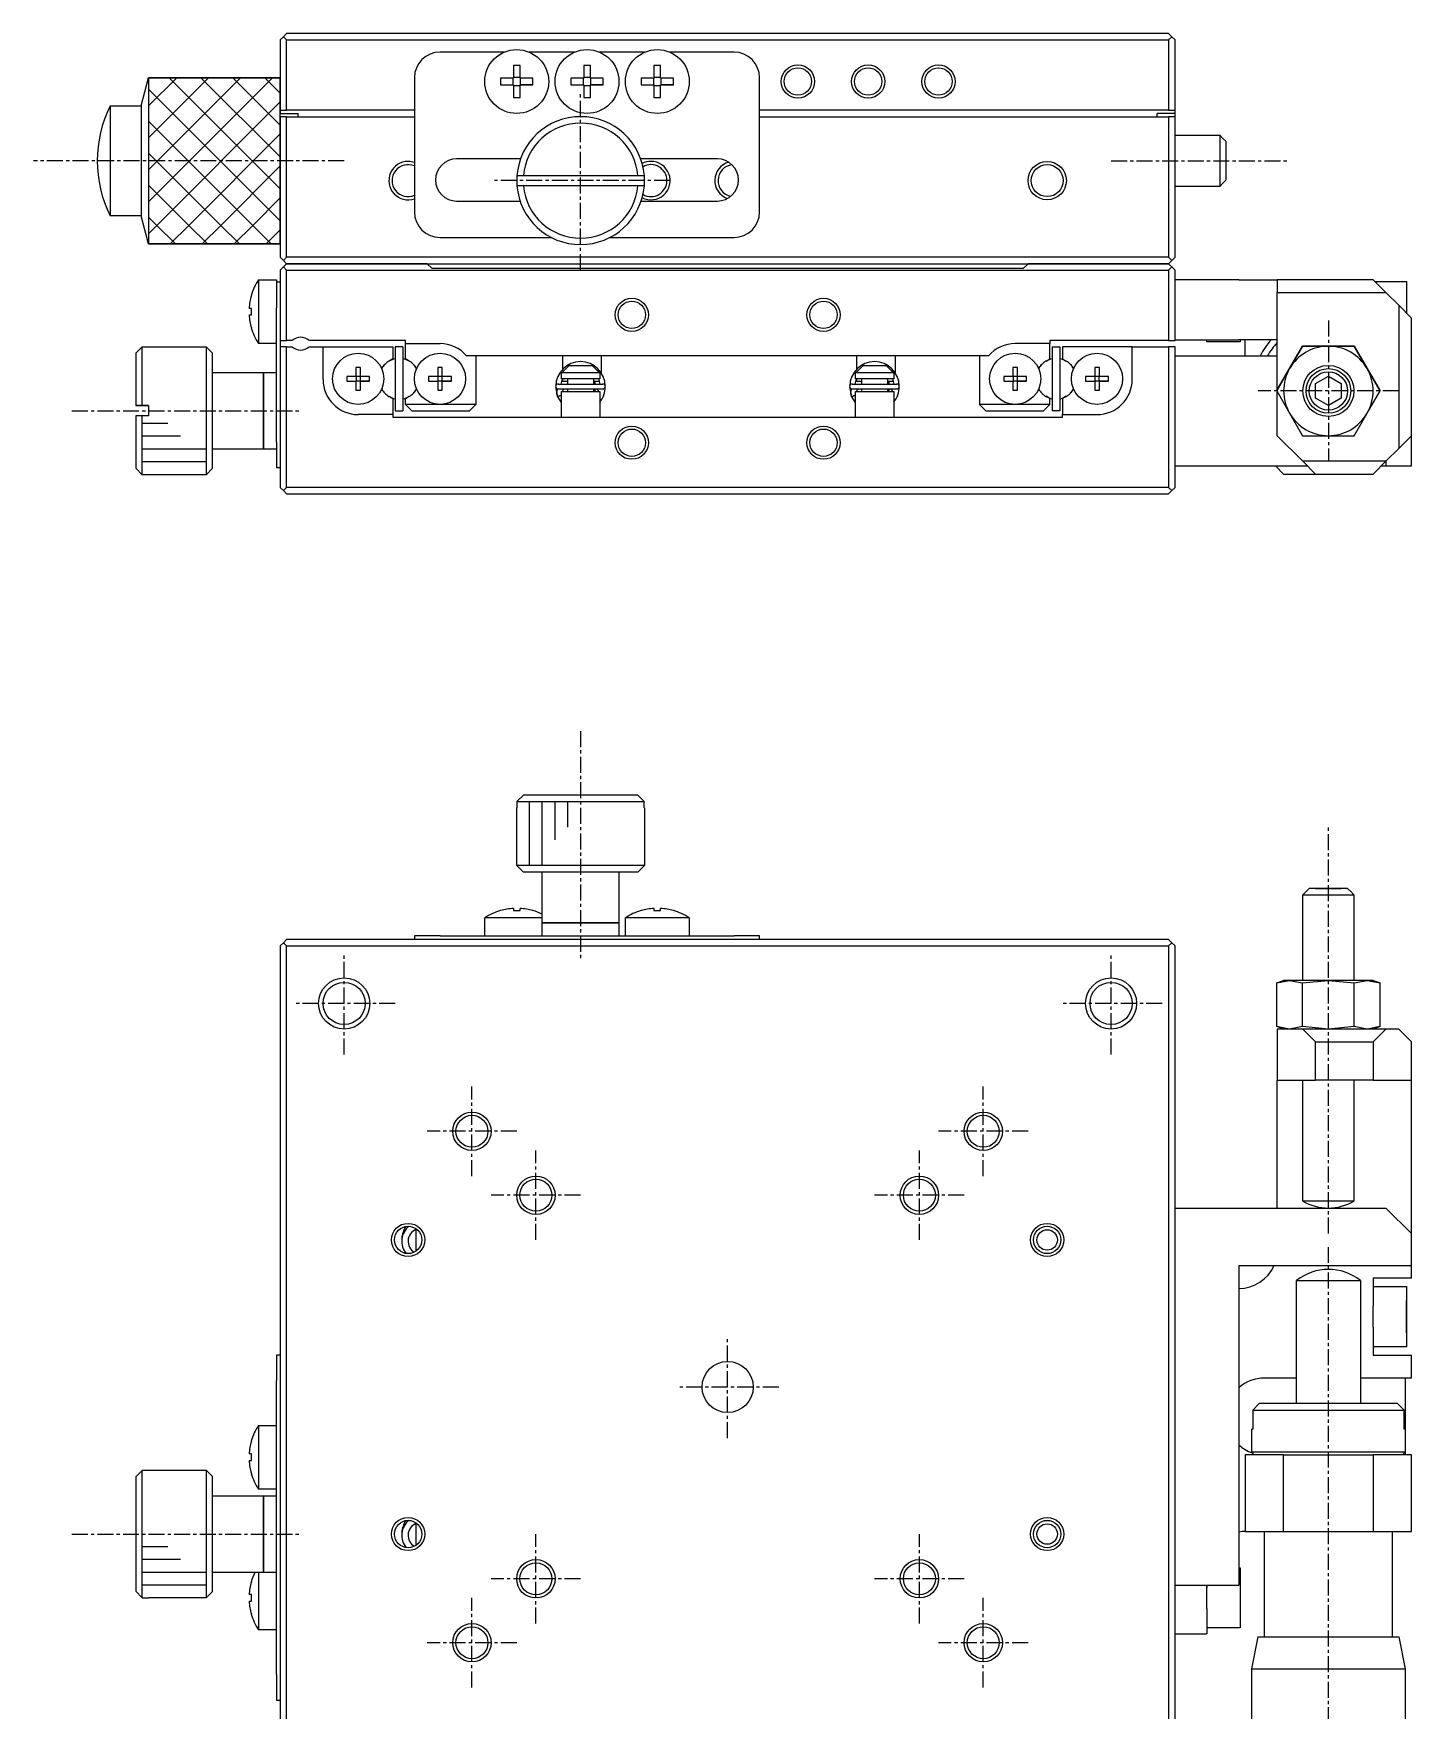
# Model space of a CAD drawing. Extents: x 10 to 439, y 10 to 253.
# Drawn here: x 253.7 to 361.5, y 122.3 to 253.5 of the extents above; entities that cross this region are included whole.
import ezdxf

# ---------------------------------------------------------------- set-up
doc = ezdxf.new("R2010")
doc.units = 0
doc.linetypes.add('CENTER', pattern=[2, 1.25, -0.25, 0.25, -0.25])
doc.layers.get('0').update_dxf_attribs({"linetype": 'CONTINUOUS'})
doc.layers.add('CENTER', color=1, linetype='CENTER')

msp = doc.modelspace()

# ---------------------------------------------------------------- linework, layer by layer
at = {"color": 7, "linetype": 'CONTINUOUS'}
for p, q in [((273.3, 253.21), (273.05, 252.96)), ((273.55, 253.46), (273.3, 253.21)), ((273.55, 252.96), (273.3, 253.21)), ((342.55, 253.46), (273.55, 253.46)), ((342.8, 253.21), (342.55, 253.46)), ((342.8, 253.21), (342.55, 252.96)), ((343.05, 252.96), (342.8, 253.21)), ((273.55, 252.96), (342.55, 252.96)), ((273.55, 247.46), (273.55, 252.96)), ((290.57, 252.01), (285.55, 252.01)), ((296.07, 252.01), (292.53, 252.01)), ((301.57, 252.01), (298.03, 252.01)), ((308.55, 252.01), (303.53, 252.01)), ((342.55, 252.96), (342.55, 247.46)), ((343.05, 247.46), (343.05, 252.96)), ((291.29, 250.97), (291.29, 249.97)), ((291.81, 250.97), (291.29, 250.97)), ((291.81, 249.97), (291.81, 250.97)), ((296.79, 250.97), (296.79, 249.97)), ((297.31, 250.97), (296.79, 250.97)), ((297.31, 249.97), (297.31, 250.97)), ((302.29, 250.97), (302.29, 249.97)), ((302.81, 250.97), (302.29, 250.97)), ((302.81, 249.97), (302.81, 250.97)), ((262.16, 247.81), (262.75, 250.01)), ((273.05, 250.01), (262.75, 250.01)), ((262.75, 250.01), (262.75, 237.01)), ((273.05, 237.01), (273.05, 250.01)), ((283.55, 250.01), (283.55, 239.51)), ((290.29, 249.97), (290.29, 249.45)), ((291.29, 249.97), (290.29, 249.97)), ((290.29, 249.45), (291.29, 249.45)), ((290.29, 249.45), (291.25, 249.45)), ((291.25, 249.97), (291.25, 249.45)), ((291.25, 249.45), (291.29, 249.45)), ((291.81, 250.02), (291.29, 250.02)), ((291.29, 249.45), (291.29, 248.46)), ((291.29, 249.41), (291.81, 249.41)), ((292.81, 249.97), (291.81, 249.97)), ((291.81, 249.45), (292.81, 249.45)), ((291.81, 248.46), (291.81, 249.45)), ((291.81, 249.45), (291.85, 249.45)), ((291.85, 249.45), (291.85, 249.97)), ((292.81, 249.45), (291.85, 249.45)), ((292.81, 249.45), (292.81, 249.97)), ((295.79, 249.97), (295.79, 249.45)), ((296.79, 249.97), (295.79, 249.97)), ((295.79, 249.45), (296.79, 249.45)), ((295.79, 249.45), (296.75, 249.45)), ((296.75, 249.97), (296.75, 249.45)), ((296.75, 249.45), (296.79, 249.45)), ((297.31, 250.02), (296.79, 250.02)), ((296.79, 249.45), (296.79, 248.46)), ((296.79, 249.41), (297.31, 249.41)), ((298.31, 249.97), (297.31, 249.97)), ((297.31, 249.45), (298.31, 249.45)), ((297.31, 248.46), (297.31, 249.45)), ((297.31, 249.45), (297.35, 249.45)), ((297.35, 249.45), (297.35, 249.97)), ((298.31, 249.45), (297.35, 249.45)), ((298.31, 249.45), (298.31, 249.97)), ((301.29, 249.97), (301.29, 249.45)), ((302.29, 249.97), (301.29, 249.97)), ((301.29, 249.45), (302.29, 249.45)), ((301.29, 249.45), (302.25, 249.45)), ((302.25, 249.97), (302.25, 249.45)), ((302.25, 249.45), (302.29, 249.45)), ((302.81, 250.02), (302.29, 250.02)), ((302.29, 249.45), (302.29, 248.46)), ((302.29, 249.41), (302.81, 249.41)), ((303.81, 249.97), (302.81, 249.97)), ((302.81, 249.45), (303.81, 249.45)), ((302.81, 248.46), (302.81, 249.45)), ((302.81, 249.45), (302.85, 249.45)), ((302.85, 249.45), (302.85, 249.97)), ((303.81, 249.45), (302.85, 249.45)), ((303.81, 249.45), (303.81, 249.97)), ((310.55, 239.51), (310.55, 250.01)), ((291.29, 248.46), (291.81, 248.46)), ((296.79, 248.46), (297.31, 248.46)), ((302.29, 248.46), (302.81, 248.46)), ((259.75, 247.81), (259.75, 239.21)), ((259.75, 247.81), (262.16, 247.81)), ((262.16, 247.81), (262.16, 239.21)), ((273.05, 247.46), (273.55, 247.46)), ((273.05, 247.46), (273.05, 247.21)), ((273.05, 247.21), (274.45, 247.21)), ((273.05, 246.96), (273.05, 247.21)), ((273.05, 246.96), (273.05, 235.96)), ((273.55, 246.96), (273.05, 246.96)), ((283.55, 247.46), (273.55, 247.46)), ((273.55, 235.96), (273.55, 246.96)), ((273.55, 246.96), (283.55, 246.96)), ((274.45, 246.96), (274.45, 247.21)), ((342.55, 247.46), (310.55, 247.46)), ((310.55, 246.96), (342.55, 246.96)), ((341.65, 246.96), (341.65, 247.21)), ((343.05, 247.21), (341.65, 247.21)), ((342.55, 247.46), (343.05, 247.46)), ((342.55, 246.96), (342.55, 235.96)), ((343.05, 246.96), (342.55, 246.96)), ((343.05, 247.21), (343.05, 247.46)), ((343.05, 246.96), (343.05, 247.21)), ((343.05, 235.96), (343.05, 246.96)), ((343.05, 245.51), (346.55, 245.51)), ((346.55, 245.51), (346.55, 243.51)), ((346.55, 245.51), (346.8, 245.26)), ((346.8, 245.26), (347.05, 245.01)), ((347.05, 243.51), (347.05, 245.01)), ((291.85, 243.66), (286.85, 243.66)), ((307.25, 243.66), (301.25, 243.66)), ((346.55, 243.51), (346.55, 241.51)), ((347.05, 242.01), (347.05, 243.51)), ((291.57, 242.36), (292.07, 242.36)), ((301.53, 241.56), (291.57, 241.56)), ((292.07, 241.56), (291.57, 241.56)), ((292.07, 242.36), (301.03, 242.36)), ((301.03, 241.56), (292.07, 241.56)), ((301.03, 242.36), (301.53, 242.36)), ((301.53, 241.56), (301.03, 241.56)), ((346.55, 241.51), (343.05, 241.51)), ((346.8, 241.76), (346.55, 241.51)), ((347.05, 242.01), (346.8, 241.76)), ((286.85, 240.36), (291.81, 240.36)), ((301.29, 240.36), (307.25, 240.36)), ((262.16, 239.21), (259.75, 239.21)), ((262.75, 237.01), (262.16, 239.21)), ((285.55, 237.51), (294.27, 237.51)), ((298.83, 237.51), (308.55, 237.51)), ((262.75, 237.01), (273.05, 237.01)), ((273.05, 235.96), (273.3, 235.71)), ((273.3, 235.21), (273.05, 234.96)), ((273.05, 234.96), (273.05, 229.46)), ((273.3, 235.71), (273.55, 235.96)), ((273.3, 235.71), (273.55, 235.46)), ((273.3, 235.21), (273.55, 235.46)), ((273.55, 234.96), (273.3, 235.21)), ((342.55, 235.96), (273.55, 235.96)), ((273.55, 235.46), (342.55, 235.46)), ((284.55, 235.46), (273.55, 235.46)), ((273.55, 229.46), (273.55, 234.96)), ((273.55, 234.96), (342.55, 234.96)), ((284.55, 235.46), (284.9, 235.11)), ((284.9, 235.11), (331.2, 235.11)), ((331.2, 235.11), (331.55, 235.46)), ((342.55, 235.46), (331.55, 235.46)), ((342.55, 235.96), (342.8, 235.71)), ((342.55, 235.46), (342.8, 235.71)), ((342.55, 235.46), (342.8, 235.21)), ((342.8, 235.21), (342.55, 234.96)), ((342.55, 234.96), (342.55, 229.46)), ((342.8, 235.71), (343.05, 235.96)), ((343.05, 234.96), (342.8, 235.21)), ((343.05, 229.46), (343.05, 234.96)), ((271.36, 234.21), (271.36, 229.21)), ((271.36, 234.21), (272.75, 234.21)), ((272.75, 234.21), (272.75, 234.01)), ((273.05, 234.01), (272.75, 234.01)), ((272.75, 234.01), (272.75, 232.01)), ((348.05, 234.21), (343.05, 234.21)), ((348.05, 234.21), (351.05, 234.21)), ((351.05, 234.21), (351.05, 233.21)), ((358.55, 234.21), (351.05, 234.21)), ((358.55, 234.21), (359.55, 233.21)), ((358.7, 234.06), (361.15, 234.06)), ((361.15, 234.06), (361.15, 231.61)), ((270.79, 232.97), (270.78, 232.98)), ((351.05, 225.59), (351.05, 233.21)), ((351.05, 233.21), (359.55, 233.21)), ((359.55, 233.21), (360.55, 232.21)), ((360.55, 232.21), (360.55, 221.01)), ((360.55, 232.21), (361.55, 231.21)), ((270.79, 231.97), (270.61, 231.97)), ((270.61, 231.45), (270.79, 231.45)), ((270.79, 231.45), (270.79, 231.97)), ((272.75, 230.64), (272.75, 232.01)), ((361.55, 222.01), (361.55, 231.21)), ((270.78, 230.45), (270.79, 230.46)), ((272.75, 221.51), (272.75, 230.64)), ((261.75, 228.46), (262.25, 228.96)), ((261.75, 228.46), (261.75, 224.36)), ((262.25, 224.36), (262.25, 228.96)), ((262.25, 228.96), (267.25, 228.96)), ((267.25, 228.96), (267.25, 223.96)), ((267.25, 228.96), (267.75, 228.46)), ((267.75, 223.96), (267.75, 228.46)), ((272.75, 229.21), (271.36, 229.21)), ((273.05, 229.46), (273.05, 228.96)), ((273.05, 229.46), (273.55, 229.46)), ((273.05, 228.96), (273.05, 217.96)), ((273.55, 228.96), (273.05, 228.96)), ((273.99, 229.46), (273.55, 229.46)), ((273.55, 228.96), (273.99, 228.96)), ((273.55, 217.96), (273.55, 228.96)), ((282.85, 229.46), (275.31, 229.46)), ((275.31, 228.96), (276.4, 228.96)), ((276.4, 226.41), (276.4, 228.96)), ((276.4, 228.96), (281.85, 228.96)), ((281.85, 228.96), (281.85, 228.01)), ((282.65, 228.96), (282.05, 228.96)), ((282.05, 228.96), (282.05, 223.96)), ((282.65, 228.96), (282.65, 223.96)), ((282.85, 229.21), (282.85, 229.46)), ((282.85, 229.21), (285.55, 229.21)), ((282.85, 228.01), (282.85, 229.21)), ((295.57, 228.26), (287.63, 228.26)), ((288.35, 228.26), (288.35, 224.46)), ((295.15, 227.22), (295.15, 228.26)), ((297.72, 228.26), (295.57, 228.26)), ((318.57, 228.26), (297.72, 228.26)), ((298.15, 228.26), (298.15, 226.95)), ((318.15, 227.22), (318.15, 228.26)), ((320.72, 228.26), (318.57, 228.26)), ((328.47, 228.26), (320.72, 228.26)), ((321.15, 228.26), (321.15, 226.95)), ((327.75, 228.26), (327.75, 224.46)), ((333.25, 229.21), (330.55, 229.21)), ((333.25, 229.46), (333.25, 229.21)), ((342.55, 229.46), (333.25, 229.46)), ((333.25, 228.01), (333.25, 229.21)), ((333.45, 228.96), (333.45, 223.96)), ((333.45, 228.96), (334.05, 228.96)), ((334.05, 228.96), (334.05, 223.96)), ((334.25, 228.96), (334.25, 228.01)), ((339.7, 228.96), (334.25, 228.96)), ((339.7, 226.41), (339.7, 228.96)), ((339.7, 228.96), (342.55, 228.96)), ((342.55, 229.46), (343.05, 229.46)), ((342.55, 228.96), (342.55, 217.96)), ((343.05, 228.96), (342.55, 228.96)), ((343.05, 229.51), (348.05, 229.51)), ((343.05, 217.96), (343.05, 228.96)), ((343.05, 228.26), (351.05, 228.26)), ((345.55, 229.36), (345.55, 229.51)), ((348.15, 229.36), (345.55, 229.36)), ((351.05, 229.51), (348.05, 229.51)), ((348.15, 229.51), (348.15, 229.36)), ((348.55, 228.26), (348.55, 229.51)), ((353.03, 229.01), (352.02, 227.26)), ((352.02, 227.26), (353.03, 229.01)), ((355.05, 229.01), (353.03, 229.01)), ((353.03, 229.01), (355.05, 229.01)), ((357.07, 229.01), (355.05, 229.01)), ((355.05, 229.01), (357.07, 229.01)), ((358.08, 227.26), (357.07, 229.01)), ((357.07, 229.01), (358.08, 227.26)), ((267.75, 226.96), (271.75, 226.96)), ((271.75, 226.96), (271.75, 223.96)), ((271.75, 223.96), (271.75, 226.96)), ((271.75, 226.96), (272.75, 226.96)), ((278.97, 227.35), (278.97, 226.64)), ((279.33, 227.35), (278.97, 227.35)), ((279.33, 226.64), (279.33, 227.35)), ((281.85, 228.01), (281.56, 227.84)), ((283.14, 227.84), (282.85, 228.01)), ((285.37, 227.35), (285.37, 226.64)), ((285.73, 227.35), (285.37, 227.35)), ((285.73, 226.64), (285.73, 227.35)), ((295.05, 226.96), (295.1, 226.96)), ((295.05, 226.46), (295.05, 226.96)), ((295.63, 227.46), (295.1, 226.96)), ((295.1, 226.96), (297.99, 226.96)), ((297.47, 227.46), (295.63, 227.46)), ((297.99, 226.96), (297.47, 227.46)), ((297.99, 226.96), (298.05, 226.96)), ((298.05, 226.96), (298.05, 226.46)), ((318.05, 226.96), (318.1, 226.96)), ((318.05, 226.46), (318.05, 226.96)), ((318.63, 227.46), (318.1, 226.96)), ((318.1, 226.96), (320.99, 226.96)), ((320.47, 227.46), (318.63, 227.46)), ((320.99, 226.96), (320.47, 227.46)), ((320.99, 226.96), (321.05, 226.96)), ((321.05, 226.96), (321.05, 226.46)), ((330.37, 227.35), (330.37, 226.64)), ((330.73, 227.35), (330.37, 227.35)), ((330.73, 226.64), (330.73, 227.35)), ((332.96, 227.84), (333.25, 228.01)), ((334.25, 228.01), (334.54, 227.84)), ((336.77, 227.35), (336.77, 226.64)), ((337.13, 227.35), (336.77, 227.35)), ((337.13, 226.64), (337.13, 227.35)), ((352.02, 227.26), (351.01, 225.51)), ((351.05, 225.59), (352.02, 227.26)), ((359.09, 225.51), (358.08, 227.26)), ((358.08, 227.26), (359.09, 225.51)), ((278.26, 226.64), (278.26, 226.28)), ((278.97, 226.64), (278.26, 226.64)), ((278.26, 226.28), (278.97, 226.28)), ((278.26, 226.28), (278.97, 226.28)), ((278.98, 226.63), (278.97, 226.64)), ((278.98, 226.29), (278.97, 226.28)), ((278.97, 226.28), (278.97, 225.58)), ((279.32, 226.63), (278.98, 226.63)), ((278.98, 226.63), (278.98, 226.29)), ((278.98, 226.29), (279.32, 226.29)), ((279.32, 226.63), (279.33, 226.64)), ((279.32, 226.29), (279.32, 226.63)), ((279.32, 226.29), (279.33, 226.28)), ((280.04, 226.64), (279.33, 226.64)), ((279.33, 226.28), (280.04, 226.28)), ((279.33, 225.58), (279.33, 226.28)), ((280.04, 226.28), (279.33, 226.28)), ((280.04, 226.28), (280.04, 226.64)), ((284.66, 226.64), (284.66, 226.28)), ((285.37, 226.64), (284.66, 226.64)), ((284.66, 226.28), (285.37, 226.28)), ((284.66, 226.28), (285.37, 226.28)), ((285.38, 226.63), (285.37, 226.64)), ((285.38, 226.29), (285.37, 226.28)), ((285.37, 226.28), (285.37, 225.58)), ((285.72, 226.63), (285.38, 226.63)), ((285.38, 226.63), (285.38, 226.29)), ((285.38, 226.29), (285.72, 226.29)), ((285.72, 226.63), (285.73, 226.64)), ((285.72, 226.29), (285.72, 226.63)), ((285.72, 226.29), (285.73, 226.28)), ((286.44, 226.64), (285.73, 226.64)), ((285.73, 226.28), (286.44, 226.28)), ((285.73, 225.58), (285.73, 226.28)), ((286.44, 226.28), (285.73, 226.28)), ((286.44, 226.28), (286.44, 226.64)), ((294.76, 225.08), (294.6, 225.83)), ((294.74, 225.59), (294.75, 225.62)), ((294.75, 225.62), (294.76, 225.66)), ((294.76, 225.66), (294.77, 225.66)), ((294.79, 226.05), (298.29, 226.05)), ((298.29, 225.66), (294.79, 225.66)), ((295.11, 226.46), (295, 226.05)), ((298.05, 226.46), (295.05, 226.46)), ((295.15, 226.26), (295.15, 226.46)), ((295.55, 226.26), (295.15, 226.26)), ((295.21, 225.6), (295.2, 225.59)), ((295.22, 225.61), (295.21, 225.6)), ((295.23, 225.62), (295.22, 225.61)), ((295.25, 225.63), (295.23, 225.62)), ((295.26, 225.63), (295.25, 225.63)), ((295.27, 225.64), (295.26, 225.63)), ((295.29, 225.64), (295.27, 225.64)), ((295.3, 225.65), (295.29, 225.64)), ((295.32, 225.65), (295.3, 225.65)), ((295.33, 225.66), (295.32, 225.65)), ((295.35, 225.66), (295.33, 225.66)), ((295.36, 225.66), (295.35, 225.66)), ((295.38, 225.66), (295.36, 225.66)), ((295.39, 225.66), (295.38, 225.66)), ((295.55, 226.05), (295.55, 226.46)), ((295.55, 225.46), (295.55, 225.66)), ((297.55, 226.46), (297.55, 226.05)), ((298.04, 226.26), (297.55, 226.26)), ((297.55, 225.66), (297.55, 225.46)), ((297.65, 226.26), (297.65, 226.05)), ((297.65, 225.66), (297.65, 225.46)), ((297.71, 225.66), (297.69, 225.66)), ((297.69, 225.66), (297.69, 225.66)), ((297.72, 225.66), (297.71, 225.66)), ((297.74, 225.66), (297.72, 225.66)), ((297.75, 225.66), (297.74, 225.66)), ((297.77, 225.65), (297.75, 225.66)), ((297.78, 225.65), (297.77, 225.65)), ((297.8, 225.64), (297.78, 225.65)), ((297.81, 225.64), (297.8, 225.64)), ((297.82, 225.63), (297.81, 225.64)), ((297.84, 225.62), (297.82, 225.63)), ((297.85, 225.62), (297.84, 225.62)), ((297.86, 225.61), (297.85, 225.62)), ((297.88, 225.6), (297.86, 225.61)), ((298.08, 226.05), (297.97, 226.46)), ((317.76, 225.06), (317.6, 225.83)), ((317.74, 225.59), (317.75, 225.62)), ((317.75, 225.62), (317.76, 225.66)), ((317.76, 225.66), (317.77, 225.66)), ((317.79, 226.05), (321.29, 226.05)), ((321.29, 225.66), (317.79, 225.66)), ((318.11, 226.46), (318, 226.05)), ((321.05, 226.46), (318.05, 226.46)), ((318.15, 226.26), (318.15, 226.46)), ((318.55, 226.26), (318.15, 226.26)), ((318.21, 225.6), (318.2, 225.59)), ((318.22, 225.61), (318.21, 225.6)), ((318.23, 225.62), (318.22, 225.61)), ((318.25, 225.63), (318.23, 225.62)), ((318.26, 225.63), (318.25, 225.63)), ((318.27, 225.64), (318.26, 225.63)), ((318.29, 225.64), (318.27, 225.64)), ((318.3, 225.65), (318.29, 225.64)), ((318.32, 225.65), (318.3, 225.65)), ((318.33, 225.66), (318.32, 225.65)), ((318.35, 225.66), (318.33, 225.66)), ((318.36, 225.66), (318.35, 225.66)), ((318.38, 225.66), (318.36, 225.66)), ((318.39, 225.66), (318.38, 225.66)), ((318.55, 226.05), (318.55, 226.46)), ((318.55, 225.46), (318.55, 225.66)), ((320.55, 226.46), (320.55, 226.05)), ((321.04, 226.26), (320.55, 226.26)), ((320.55, 225.66), (320.55, 225.46)), ((320.65, 226.26), (320.65, 226.05)), ((320.65, 225.66), (320.65, 225.46)), ((320.71, 225.66), (320.69, 225.66)), ((320.69, 225.66), (320.69, 225.66)), ((320.72, 225.66), (320.71, 225.66)), ((320.74, 225.66), (320.72, 225.66)), ((320.75, 225.66), (320.74, 225.66)), ((320.77, 225.65), (320.75, 225.66)), ((320.78, 225.65), (320.77, 225.65)), ((320.8, 225.64), (320.78, 225.65)), ((320.81, 225.64), (320.8, 225.64)), ((320.82, 225.63), (320.81, 225.64)), ((320.84, 225.62), (320.82, 225.63)), ((320.85, 225.62), (320.84, 225.62)), ((320.86, 225.61), (320.85, 225.62)), ((320.88, 225.6), (320.86, 225.61)), ((321.08, 226.05), (320.97, 226.46)), ((329.66, 226.64), (329.66, 226.28)), ((330.37, 226.64), (329.66, 226.64)), ((329.66, 226.28), (330.37, 226.28)), ((329.66, 226.28), (330.37, 226.28)), ((330.38, 226.63), (330.37, 226.64)), ((330.38, 226.29), (330.37, 226.28)), ((330.37, 226.28), (330.37, 225.58)), ((330.72, 226.63), (330.38, 226.63)), ((330.38, 226.63), (330.38, 226.29)), ((330.38, 226.29), (330.72, 226.29)), ((330.72, 226.63), (330.73, 226.64)), ((330.72, 226.29), (330.72, 226.63)), ((330.72, 226.29), (330.73, 226.28)), ((331.44, 226.64), (330.73, 226.64)), ((330.73, 226.28), (331.44, 226.28)), ((330.73, 225.58), (330.73, 226.28)), ((331.44, 226.28), (330.73, 226.28)), ((331.44, 226.28), (331.44, 226.64)), ((336.06, 226.64), (336.06, 226.28)), ((336.77, 226.64), (336.06, 226.64)), ((336.06, 226.28), (336.77, 226.28)), ((336.06, 226.28), (336.77, 226.28)), ((336.78, 226.63), (336.77, 226.64)), ((336.78, 226.29), (336.77, 226.28)), ((336.77, 226.28), (336.77, 225.58)), ((337.12, 226.63), (336.78, 226.63)), ((336.78, 226.63), (336.78, 226.29)), ((336.78, 226.29), (337.12, 226.29)), ((337.12, 226.63), (337.13, 226.64)), ((337.12, 226.29), (337.12, 226.63)), ((337.12, 226.29), (337.13, 226.28)), ((337.84, 226.64), (337.13, 226.64)), ((337.13, 226.28), (337.84, 226.28)), ((337.13, 225.58), (337.13, 226.28)), ((337.84, 226.28), (337.13, 226.28)), ((337.84, 226.28), (337.84, 226.64)), ((354.05, 226.09), (355.05, 226.67)), ((354.05, 224.94), (354.05, 226.09)), ((355.05, 226.67), (356.05, 226.09)), ((356.05, 226.09), (356.05, 224.94)), ((262.25, 224.36), (261.75, 224.36)), ((261.75, 224.36), (262.25, 224.36)), ((262.75, 224.36), (262.25, 224.36)), ((262.25, 224.36), (262.75, 224.36)), ((262.75, 224.36), (262.75, 223.56)), ((278.97, 225.58), (279.33, 225.58)), ((281.56, 225.09), (281.85, 224.92)), ((281.85, 224.92), (281.85, 223.66)), ((282.85, 224.92), (283.14, 225.09)), ((282.85, 224.46), (282.85, 224.92)), ((285.55, 224.46), (282.85, 224.46)), ((282.85, 224.46), (283.35, 223.96)), ((285.37, 225.58), (285.73, 225.58)), ((288.35, 224.46), (285.55, 224.46)), ((287.85, 223.96), (288.35, 224.46)), ((294.7, 225.46), (294.71, 225.49)), ((294.7, 225.43), (294.7, 225.46)), ((294.7, 225.39), (294.7, 225.43)), ((294.7, 225.36), (294.7, 225.39)), ((294.7, 225.32), (294.7, 225.36)), ((294.7, 225.29), (294.7, 225.32)), ((294.7, 225.25), (294.7, 225.29)), ((294.71, 225.22), (294.7, 225.25)), ((294.71, 225.49), (294.72, 225.53)), ((294.72, 225.19), (294.71, 225.22)), ((294.72, 225.56), (294.74, 225.59)), ((294.72, 225.53), (294.72, 225.56)), ((294.73, 225.15), (294.72, 225.19)), ((294.74, 225.12), (294.73, 225.15)), ((294.75, 225.09), (294.74, 225.12)), ((294.75, 225.09), (294.75, 225.09)), ((294.75, 225.09), (294.75, 225.09)), ((294.75, 225.09), (294.76, 225.09)), ((295.05, 224.61), (294.75, 225.09)), ((294.76, 225.08), (295.05, 225.19)), ((294.76, 225.09), (294.76, 225.09)), ((294.76, 225.09), (294.77, 225.09)), ((294.76, 225.06), (294.76, 225.08)), ((294.77, 225.09), (294.77, 225.09)), ((294.77, 225.09), (294.78, 225.09)), ((294.78, 225.09), (294.79, 225.09)), ((294.79, 225.09), (294.8, 225.09)), ((294.8, 225.09), (294.81, 225.1)), ((294.81, 225.1), (294.82, 225.1)), ((294.82, 225.1), (294.83, 225.1)), ((294.83, 225.1), (294.84, 225.11)), ((294.84, 225.11), (294.86, 225.11)), ((294.86, 225.11), (294.87, 225.12)), ((294.87, 225.12), (294.88, 225.12)), ((294.88, 225.12), (294.9, 225.13)), ((294.9, 225.13), (294.91, 225.13)), ((294.91, 225.13), (294.93, 225.14)), ((294.93, 225.14), (294.94, 225.15)), ((294.94, 225.15), (294.96, 225.15)), ((294.96, 225.15), (294.97, 225.16)), ((294.97, 225.16), (294.99, 225.17)), ((294.99, 225.17), (295, 225.17)), ((295, 225.17), (295.01, 225.18)), ((295.01, 225.18), (295.03, 225.19)), ((295.03, 225.19), (295.04, 225.19)), ((295.04, 225.19), (295.05, 225.2)), ((295.05, 225.46), (298.05, 225.46)), ((295.05, 223.46), (295.05, 225.46)), ((295.11, 225.47), (295.1, 225.46)), ((295.12, 225.5), (295.11, 225.49)), ((295.11, 225.49), (295.11, 225.47)), ((295.13, 225.52), (295.12, 225.5)), ((295.14, 225.53), (295.13, 225.52)), ((295.15, 225.54), (295.14, 225.53)), ((295.16, 225.56), (295.15, 225.55)), ((295.15, 225.55), (295.15, 225.54)), ((295.17, 225.57), (295.16, 225.56)), ((295.19, 225.58), (295.17, 225.57)), ((295.2, 225.59), (295.19, 225.58)), ((297.89, 225.59), (297.88, 225.6)), ((297.9, 225.58), (297.89, 225.59)), ((297.91, 225.57), (297.9, 225.58)), ((297.92, 225.56), (297.91, 225.57)), ((297.93, 225.55), (297.92, 225.56)), ((297.94, 225.53), (297.93, 225.55)), ((297.95, 225.52), (297.94, 225.53)), ((297.95, 225.51), (297.95, 225.52)), ((297.96, 225.49), (297.95, 225.51)), ((297.97, 225.48), (297.96, 225.49)), ((297.97, 225.47), (297.97, 225.48)), ((297.97, 225.46), (297.97, 225.47)), ((298.05, 225.46), (298.05, 223.46)), ((298.33, 225.09), (298.32, 225.07)), ((298.34, 225.13), (298.33, 225.09)), ((298.33, 225.1), (298.33, 225.09)), ((298.33, 225.09), (298.33, 225.09)), ((298.33, 225.09), (298.33, 225.09)), ((298.35, 225.14), (298.34, 225.14)), ((298.34, 225.14), (298.34, 225.13)), ((298.34, 225.13), (298.34, 225.13)), ((298.34, 225.13), (298.34, 225.13)), ((298.35, 225.15), (298.35, 225.15)), ((298.35, 225.15), (298.35, 225.15)), ((298.35, 225.15), (298.35, 225.15)), ((298.35, 225.15), (298.35, 225.14)), ((298.35, 225.14), (298.35, 225.14)), ((298.35, 225.14), (298.35, 225.14)), ((298.35, 225.14), (298.35, 225.14)), ((317.7, 225.46), (317.71, 225.49)), ((317.7, 225.43), (317.7, 225.46)), ((317.7, 225.39), (317.7, 225.43)), ((317.7, 225.36), (317.7, 225.39)), ((317.7, 225.32), (317.7, 225.36)), ((317.7, 225.29), (317.7, 225.32)), ((317.7, 225.25), (317.7, 225.29)), ((317.71, 225.22), (317.7, 225.25)), ((317.71, 225.49), (317.72, 225.53)), ((317.72, 225.19), (317.71, 225.22)), ((317.72, 225.56), (317.74, 225.59)), ((317.72, 225.53), (317.72, 225.56)), ((317.73, 225.15), (317.72, 225.19)), ((317.74, 225.12), (317.73, 225.15)), ((317.75, 225.09), (317.74, 225.12)), ((317.75, 225.09), (317.75, 225.09)), ((317.75, 225.09), (317.75, 225.09)), ((317.75, 225.09), (317.76, 225.09)), ((318.05, 224.61), (317.75, 225.09)), ((317.76, 225.08), (318.05, 225.19)), ((317.76, 225.09), (317.76, 225.09)), ((317.76, 225.09), (317.77, 225.09)), ((317.77, 225.09), (317.77, 225.09)), ((317.77, 225.09), (317.78, 225.09)), ((317.78, 225.09), (317.79, 225.09)), ((317.79, 225.09), (317.8, 225.09)), ((317.8, 225.09), (317.81, 225.1)), ((317.81, 225.1), (317.82, 225.1)), ((317.82, 225.1), (317.83, 225.1)), ((317.83, 225.1), (317.84, 225.11)), ((317.84, 225.11), (317.86, 225.11)), ((317.86, 225.11), (317.87, 225.12)), ((317.87, 225.12), (317.88, 225.12)), ((317.88, 225.12), (317.9, 225.13)), ((317.9, 225.13), (317.91, 225.13)), ((317.91, 225.13), (317.93, 225.14)), ((317.93, 225.14), (317.94, 225.15)), ((317.94, 225.15), (317.96, 225.15)), ((317.96, 225.15), (317.97, 225.16)), ((317.97, 225.16), (317.99, 225.17)), ((317.99, 225.17), (318, 225.17)), ((318, 225.17), (318.01, 225.18)), ((318.01, 225.18), (318.03, 225.19)), ((318.03, 225.19), (318.04, 225.19)), ((318.04, 225.19), (318.05, 225.2)), ((318.05, 225.46), (321.05, 225.46)), ((318.05, 223.46), (318.05, 225.46)), ((318.11, 225.47), (318.1, 225.46)), ((318.12, 225.5), (318.11, 225.49)), ((318.11, 225.49), (318.11, 225.47)), ((318.13, 225.52), (318.12, 225.5)), ((318.14, 225.53), (318.13, 225.52)), ((318.15, 225.54), (318.14, 225.53)), ((318.16, 225.56), (318.15, 225.55)), ((318.15, 225.55), (318.15, 225.54)), ((318.17, 225.57), (318.16, 225.56)), ((318.19, 225.58), (318.17, 225.57)), ((318.2, 225.59), (318.19, 225.58)), ((320.89, 225.59), (320.88, 225.6)), ((320.9, 225.58), (320.89, 225.59)), ((320.91, 225.57), (320.9, 225.58)), ((320.92, 225.56), (320.91, 225.57)), ((320.93, 225.55), (320.92, 225.56)), ((320.94, 225.53), (320.93, 225.55)), ((320.95, 225.52), (320.94, 225.53)), ((320.95, 225.51), (320.95, 225.52)), ((320.96, 225.49), (320.95, 225.51)), ((320.97, 225.48), (320.96, 225.49)), ((320.97, 225.47), (320.97, 225.48)), ((320.97, 225.46), (320.97, 225.47)), ((321.05, 225.46), (321.05, 223.46)), ((321.33, 225.09), (321.32, 225.07)), ((321.32, 225.08), (321.32, 225.08)), ((321.34, 225.13), (321.33, 225.09)), ((321.33, 225.1), (321.33, 225.09)), ((321.33, 225.09), (321.33, 225.09)), ((321.33, 225.09), (321.33, 225.09)), ((321.35, 225.14), (321.34, 225.14)), ((321.34, 225.14), (321.34, 225.13)), ((321.34, 225.13), (321.34, 225.13)), ((321.34, 225.13), (321.34, 225.13)), ((321.35, 225.15), (321.35, 225.15)), ((321.35, 225.15), (321.35, 225.15)), ((321.35, 225.15), (321.35, 225.15)), ((321.35, 225.15), (321.35, 225.14)), ((321.35, 225.14), (321.35, 225.14)), ((321.35, 225.14), (321.35, 225.14)), ((321.35, 225.14), (321.35, 225.14)), ((330.55, 224.46), (327.75, 224.46)), ((327.75, 224.46), (328.25, 223.96)), ((330.37, 225.58), (330.73, 225.58)), ((333.25, 224.46), (330.55, 224.46)), ((332.75, 223.96), (333.25, 224.46)), ((333.25, 224.92), (332.96, 225.09)), ((333.25, 224.46), (333.25, 224.92)), ((334.54, 225.09), (334.25, 224.92)), ((334.25, 224.92), (334.25, 223.66)), ((336.77, 225.58), (337.13, 225.58)), ((351.01, 225.51), (351.05, 225.59)), ((351.01, 225.51), (352.02, 223.76)), ((351.05, 222.01), (351.05, 225.44)), ((355.05, 224.36), (354.05, 224.94)), ((355.05, 224.36), (354.05, 224.94)), ((356.05, 224.94), (355.05, 224.36)), ((356.05, 224.94), (355.05, 224.36)), ((358.08, 223.76), (359.09, 225.51)), ((261.75, 223.56), (261.75, 219.46)), ((262.25, 223.56), (261.75, 223.56)), ((262.25, 218.96), (262.25, 223.56)), ((262.75, 223.56), (262.25, 223.56)), ((267.25, 223.96), (267.25, 218.96)), ((267.75, 219.46), (267.75, 223.96)), ((271.75, 223.96), (271.75, 220.96)), ((271.75, 220.96), (271.75, 223.96)), ((281.85, 223.66), (279.15, 223.66)), ((281.85, 223.66), (281.85, 223.46)), ((281.85, 223.46), (334.25, 223.46)), ((282.05, 223.96), (282.65, 223.96)), ((283.35, 223.96), (287.85, 223.96)), ((328.25, 223.96), (332.75, 223.96)), ((334.05, 223.96), (333.45, 223.96)), ((334.25, 223.66), (336.95, 223.66)), ((334.25, 223.46), (334.25, 223.66)), ((352.02, 223.76), (353.03, 222.01)), ((357.07, 222.01), (358.08, 223.76)), ((353.05, 220.01), (351.05, 222.01)), ((353.03, 222.01), (355.05, 222.01)), ((355.05, 222.01), (357.07, 222.01)), ((361.55, 222.01), (360.55, 221.01)), ((361.55, 219.66), (361.55, 222.01)), ((271.75, 220.96), (267.75, 220.96)), ((272.75, 220.96), (271.75, 220.96)), ((272.75, 221.51), (272.75, 219.51)), ((360.55, 221.01), (359.55, 220.01)), ((262.25, 218.96), (261.75, 219.46)), ((267.75, 219.46), (267.25, 218.96)), ((272.75, 219.51), (273.05, 219.51)), ((343.05, 219.66), (353.4, 219.66)), ((351.55, 219.01), (350.9, 219.66)), ((359.55, 220.01), (353.05, 220.01)), ((354.05, 219.01), (353.05, 220.01)), ((359.55, 220.01), (358.55, 219.01)), ((359.2, 219.66), (359.55, 219.66)), ((359.55, 220.01), (359.55, 219.66)), ((359.55, 219.66), (361.55, 219.66)), ((267.25, 218.96), (262.25, 218.96)), ((273.05, 217.96), (273.3, 217.71)), ((273.3, 217.71), (273.55, 217.96)), ((342.55, 217.96), (273.55, 217.96)), ((342.55, 217.96), (342.8, 217.71)), ((342.8, 217.71), (343.05, 217.96)), ((351.55, 219.01), (354.05, 219.01)), ((354.05, 219.01), (358.55, 219.01)), ((273.55, 217.46), (273.3, 217.71)), ((273.55, 217.46), (342.55, 217.46)), ((342.55, 217.46), (342.8, 217.71)), ((291.57, 192.9), (291.55, 192.9)), ((291.57, 192.9), (291.55, 192.9)), ((291.55, 188.4), (291.55, 192.9)), ((292.07, 193.9), (291.57, 193.4)), ((291.57, 193.4), (301.53, 193.4)), ((291.57, 193.4), (291.57, 192.9)), ((301.03, 193.9), (292.07, 193.9)), ((301.03, 193.9), (292.07, 193.9)), ((301.53, 193.4), (301.03, 193.9)), ((301.53, 192.9), (301.53, 193.4)), ((301.55, 192.9), (301.53, 192.9)), ((301.55, 192.9), (301.53, 192.9)), ((301.55, 192.9), (301.55, 188.4)), ((301.55, 188.4), (291.55, 188.4)), ((292.05, 187.9), (291.55, 188.4)), ((292.05, 187.9), (301.05, 187.9)), ((293.55, 183.9), (293.55, 187.9)), ((299.55, 187.9), (299.55, 183.9)), ((301.55, 188.4), (301.05, 187.9)), ((353.05, 186.1), (353.3, 186.35)), ((353.3, 186.35), (353.55, 186.6)), ((356.55, 186.6), (353.55, 186.6)), ((356.55, 186.6), (353.55, 186.6)), ((355.05, 186.6), (354.05, 186.6)), ((354.05, 186.6), (355.05, 186.6)), ((355.05, 186.6), (356.05, 186.6)), ((356.05, 186.6), (355.05, 186.6)), ((356.55, 186.6), (356.8, 186.35)), ((356.8, 186.35), (357.05, 186.1)), ((291.29, 185.03), (291.29, 184.86)), ((291.81, 184.86), (291.81, 185.03)), ((302.29, 185.03), (302.29, 184.86)), ((302.81, 184.86), (302.81, 185.03)), ((353.05, 186.1), (357.05, 186.1)), ((353.05, 179.4), (353.05, 186.1)), ((357.05, 186.1), (357.05, 179.4)), ((293.55, 184.29), (289.05, 184.29)), ((289.05, 182.9), (289.05, 184.29)), ((290.29, 184.87), (290.29, 184.86)), ((290.29, 184.87), (290.29, 184.86)), ((291.29, 184.86), (291.81, 184.86)), ((292.81, 184.86), (292.81, 184.87)), ((292.81, 184.86), (292.81, 184.87)), ((299.55, 183.9), (293.55, 183.9)), ((293.55, 183.9), (299.55, 183.9)), ((293.55, 182.9), (293.55, 183.9)), ((299.55, 183.9), (299.55, 182.9)), ((305.05, 184.29), (300.05, 184.29)), ((300.05, 182.9), (300.05, 184.29)), ((301.29, 184.87), (301.29, 184.86)), ((301.29, 184.87), (301.29, 184.86)), ((302.29, 184.86), (302.81, 184.86)), ((303.81, 184.86), (303.81, 184.87)), ((303.81, 184.86), (303.81, 184.87)), ((305.05, 184.29), (305.05, 182.9)), ((273.05, 182.1), (273.3, 182.35)), ((273.3, 182.35), (273.55, 182.6)), ((273.3, 182.35), (273.55, 182.1)), ((342.55, 182.6), (273.55, 182.6)), ((285.55, 182.9), (283.55, 182.9)), ((283.55, 182.9), (283.55, 182.6)), ((285.55, 182.9), (290.47, 182.9)), ((290.47, 182.9), (292.62, 182.9)), ((292.62, 182.9), (295.97, 182.9)), ((295.97, 182.9), (298.12, 182.9)), ((298.12, 182.9), (301.47, 182.9)), ((301.47, 182.9), (303.62, 182.9)), ((303.62, 182.9), (308.55, 182.9)), ((310.55, 182.9), (308.55, 182.9)), ((310.55, 182.6), (310.55, 182.9)), ((342.55, 182.6), (342.8, 182.35)), ((342.55, 182.1), (342.8, 182.35)), ((342.8, 182.35), (343.05, 182.1)), ((273.05, 182.1), (273.05, 113.1)), ((273.55, 113.1), (273.55, 182.1)), ((273.55, 182.1), (342.55, 182.1)), ((342.55, 182.1), (342.55, 113.1)), ((343.05, 113.1), (343.05, 182.1)), ((351.01, 179.2), (352.02, 179.4)), ((351.01, 179.2), (351.55, 179.4)), ((351.01, 175.8), (351.01, 179.2)), ((352.02, 179.4), (351.55, 179.4)), ((355.05, 179.4), (352.02, 179.4)), ((352.02, 179.4), (353.03, 179.2)), ((353.03, 179.2), (355.05, 179.4)), ((353.03, 175.8), (353.03, 179.2)), ((358.08, 179.4), (355.05, 179.4)), ((355.05, 179.4), (357.07, 179.2)), ((357.07, 179.2), (358.08, 179.4)), ((357.07, 175.8), (357.07, 179.2)), ((358.08, 179.4), (359.09, 179.2)), ((358.55, 179.4), (358.08, 179.4)), ((358.55, 179.4), (359.09, 179.2)), ((359.09, 175.8), (359.09, 179.2)), ((352.02, 175.6), (351.01, 175.8)), ((351.55, 175.6), (351.01, 175.8)), ((353.03, 175.8), (352.02, 175.6)), ((355.05, 175.6), (353.03, 175.8)), ((357.07, 175.8), (355.05, 175.6)), ((358.08, 175.6), (357.07, 175.8)), ((359.09, 175.8), (358.08, 175.6)), ((359.09, 175.8), (358.55, 175.6)), ((353.05, 175.6), (351.05, 175.6)), ((351.05, 175.6), (351.05, 171.6)), ((354.05, 174.6), (353.05, 175.6)), ((357.05, 175.6), (353.05, 175.6)), ((354.05, 171.6), (354.05, 174.6)), ((354.05, 174.6), (358.55, 174.6)), ((359.55, 175.6), (357.05, 175.6)), ((359.55, 175.6), (358.55, 174.6)), ((358.55, 174.6), (358.55, 171.6)), ((360.55, 175.6), (359.55, 175.6)), ((361.55, 174.6), (360.55, 175.6)), ((361.55, 171.6), (361.55, 174.6)), ((351.05, 171.6), (354.05, 171.6)), ((351.05, 161.6), (351.05, 171.6)), ((353.05, 162.14), (353.05, 171.6)), ((358.55, 171.6), (354.05, 171.6)), ((357.05, 171.6), (357.05, 162.14)), ((358.55, 171.6), (361.55, 171.6)), ((361.55, 159.6), (361.55, 171.6)), ((343.05, 161.6), (359.55, 161.6)), ((357.05, 162.14), (353.05, 162.14)), ((357.05, 162.14), (353.05, 162.14)), ((359.55, 161.6), (361.55, 159.6)), ((283.65, 159.92), (283.65, 159.99)), ((283.65, 159.99), (283.65, 158.21)), ((283.65, 159.92), (283.65, 158.21)), ((361.55, 157.1), (361.55, 159.6)), ((348.05, 157.1), (348.05, 132.1)), ((348.05, 157.1), (361.55, 157.1)), ((358.55, 156.1), (358.55, 153.93)), ((361.55, 156.1), (358.55, 156.1)), ((361.55, 156.1), (361.55, 157.1)), ((352.55, 155.92), (357.55, 155.92)), ((352.55, 146.3), (352.55, 155.92)), ((357.55, 155.92), (357.55, 146.3)), ((358.55, 155.45), (361.15, 155.45)), ((361.15, 155.45), (361.15, 153.1)), ((361.15, 155.45), (361.15, 150.75)), ((358.55, 153.1), (358.55, 153.93)), ((361.15, 153.74), (361.15, 154.37)), ((361.15, 154.37), (361.15, 153.74)), ((361.15, 152.46), (361.15, 153.74)), ((361.15, 153.74), (361.15, 152.46)), ((358.55, 152.27), (358.55, 153.1)), ((358.55, 152.27), (358.55, 150.1)), ((361.15, 153.1), (361.15, 150.75)), ((361.15, 151.83), (361.15, 152.46)), ((361.15, 152.46), (361.15, 151.83)), ((273.05, 150.1), (272.75, 150.1)), ((272.75, 150.1), (272.75, 148.1)), ((361.15, 150.75), (358.55, 150.75)), ((358.55, 150.1), (361.55, 150.1)), ((361.55, 148.3), (361.55, 150.1)), ((352.55, 148.3), (350.05, 148.3)), ((361.55, 148.3), (357.55, 148.3)), ((361.05, 148.3), (361.05, 144.3)), ((272.75, 143.18), (272.75, 148.1)), ((349.64, 146.3), (349.13, 145.8)), ((349.13, 145.8), (360.97, 145.8)), ((349.13, 145.8), (349.13, 144.3)), ((360.46, 146.3), (349.64, 146.3)), ((350.41, 146.3), (349.64, 146.3)), ((360.46, 146.3), (359.69, 146.3)), ((360.97, 145.8), (360.46, 146.3)), ((360.97, 144.3), (360.97, 145.8)), ((271.36, 144.6), (271.36, 139.6)), ((271.36, 144.6), (272.75, 144.6)), ((349.13, 144.3), (349.05, 144.3)), ((349.13, 144.3), (349.05, 144.3)), ((349.05, 142.5), (349.05, 144.3)), ((361.05, 144.3), (360.97, 144.3)), ((361.05, 144.3), (360.97, 144.3)), ((361.05, 144.3), (361.05, 142.5)), ((270.79, 143.36), (270.78, 143.36)), ((270.79, 143.36), (270.78, 143.36)), ((272.75, 141.03), (272.75, 143.18)), ((270.79, 142.36), (270.61, 142.36)), ((270.61, 141.84), (270.79, 141.84)), ((270.79, 141.84), (270.79, 142.36)), ((351.55, 142.3), (348.55, 142.3)), ((348.55, 142.3), (348.55, 136.3)), ((361.05, 142.5), (349.05, 142.5)), ((349.25, 142.3), (349.05, 142.5)), ((351.55, 136.3), (351.55, 142.3)), ((351.55, 142.3), (358.55, 142.3)), ((358.55, 142.3), (358.55, 136.3)), ((361.55, 142.3), (358.55, 142.3)), ((361.05, 142.5), (360.85, 142.3)), ((361.05, 142.5), (361.05, 142.3)), ((361.55, 136.3), (361.55, 142.3)), ((262.25, 141.08), (261.75, 140.58)), ((261.75, 140.58), (261.75, 131.62)), ((261.75, 140.58), (261.75, 131.62)), ((262.25, 131.12), (262.25, 141.08)), ((262.75, 141.08), (262.25, 141.08)), ((262.75, 141.1), (262.75, 141.08)), ((262.75, 141.1), (262.75, 141.08)), ((262.75, 141.1), (267.25, 141.1)), ((267.25, 141.1), (267.25, 131.1)), ((267.25, 141.1), (267.75, 140.6)), ((267.75, 131.6), (267.75, 140.6)), ((270.78, 140.84), (270.79, 140.84)), ((270.78, 140.84), (270.79, 140.84)), ((272.75, 137.68), (272.75, 141.03)), ((267.75, 139.1), (271.75, 139.1)), ((272.75, 139.6), (271.36, 139.6)), ((271.75, 139.1), (271.75, 133.1)), ((271.75, 133.1), (271.75, 139.1)), ((271.75, 139.1), (272.75, 139.1)), ((272.75, 135.53), (272.75, 137.68)), ((283.65, 136.92), (283.65, 136.99)), ((283.65, 136.99), (283.65, 135.21)), ((283.65, 136.92), (283.65, 135.21)), ((272.75, 132.18), (272.75, 135.53)), ((348.55, 136.3), (351.55, 136.3)), ((350.05, 128.05), (350.05, 136.3)), ((351.55, 136.3), (358.55, 136.3)), ((358.55, 136.3), (361.55, 136.3)), ((360.05, 136.3), (360.05, 128.05)), ((271.75, 133.1), (267.75, 133.1)), ((271.36, 133.1), (271.36, 128.6)), ((272.75, 133.1), (271.75, 133.1)), ((348.05, 133.45), (348.15, 133.45)), ((348.15, 133.45), (348.15, 131.1)), ((261.75, 131.62), (262.25, 131.12)), ((267.75, 131.6), (267.25, 131.1)), ((270.79, 131.36), (270.61, 131.36)), ((270.79, 132.36), (270.78, 132.36)), ((270.79, 132.36), (270.78, 132.36)), ((270.79, 130.84), (270.79, 131.36)), ((272.75, 130.03), (272.75, 132.18)), ((343.05, 132.1), (348.05, 132.1)), ((345.55, 131.93), (345.55, 132.1)), ((345.55, 132.1), (345.55, 131.93)), ((345.55, 131.1), (345.55, 131.93)), ((262.25, 131.12), (262.75, 131.12)), ((262.75, 131.12), (262.75, 131.1)), ((262.75, 131.12), (262.75, 131.1)), ((267.25, 131.1), (262.75, 131.1)), ((270.61, 130.84), (270.79, 130.84)), ((272.75, 125.1), (272.75, 130.03)), ((345.55, 130.27), (345.55, 131.1)), ((345.55, 130.27), (345.55, 128.3)), ((348.15, 131.1), (348.15, 128.75)), ((270.78, 129.84), (270.79, 129.84)), ((270.78, 129.84), (270.79, 129.84)), ((272.75, 128.6), (271.36, 128.6)), ((348.15, 128.75), (345.55, 128.75)), ((343.05, 128.3), (345.55, 128.3)), ((349.05, 125.55), (349.55, 128.05)), ((349.55, 128.05), (360.55, 128.05)), ((360.55, 128.05), (361.05, 125.55)), ((272.75, 125.1), (272.75, 123.1)), ((349.05, 125.55), (361.05, 125.55)), ((349.05, 115.8), (349.05, 125.55)), ((361.05, 125.55), (361.05, 115.8)), ((272.75, 123.1), (273.05, 123.1))]:
    msp.add_line(p, q, dxfattribs=at)
at = {"color": 3, "linetype": 'CONTINUOUS'}
for p, q in [((273.05, 252.96), (273.05, 247.46)), ((262.75, 250.01), (262.75, 237.01)), ((262.75, 250.01), (273.05, 250.01)), ((272.45, 250.01), (262.75, 240.31)), ((269.95, 250.01), (262.75, 242.81)), ((267.45, 250.01), (262.75, 245.31)), ((264.95, 250.01), (262.75, 247.81)), ((273.05, 241.31), (264.35, 250.01)), ((273.05, 243.81), (266.85, 250.01)), ((273.05, 246.31), (269.35, 250.01)), ((273.05, 248.81), (271.85, 250.01)), ((273.05, 238.81), (262.75, 249.11)), ((273.05, 248.11), (263.4, 238.46)), ((270.9, 238.46), (262.75, 246.61)), ((273.05, 245.61), (265.9, 238.46)), ((268.4, 238.46), (262.75, 244.11)), ((273.05, 243.11), (268.4, 238.46)), ((265.9, 238.46), (262.75, 241.61)), ((273.05, 240.61), (270.9, 238.46)), ((263.4, 238.46), (262.75, 239.11)), ((263.4, 238.46), (262.75, 237.81)), ((264.85, 237.01), (263.4, 238.46)), ((265.9, 238.46), (264.45, 237.01)), ((267.35, 237.01), (265.9, 238.46)), ((268.4, 238.46), (266.95, 237.01)), ((269.85, 237.01), (268.4, 238.46)), ((270.9, 238.46), (269.45, 237.01)), ((272.35, 237.01), (270.9, 238.46)), ((273.05, 238.11), (271.95, 237.01)), ((273.05, 237.01), (262.75, 237.01)), ((264.25, 222.96), (262.25, 222.96)), ((265.25, 221.96), (262.25, 221.96)), ((267.25, 220.96), (262.25, 220.96)), ((267.25, 219.96), (262.25, 219.96)), ((292.55, 188.4), (292.55, 193.4)), ((293.55, 188.4), (293.55, 193.4)), ((294.55, 190.4), (294.55, 193.4)), ((295.55, 191.4), (295.55, 193.4)), ((264.25, 135.1), (262.25, 135.1)), ((265.25, 134.1), (262.25, 134.1)), ((267.25, 133.1), (262.25, 133.1)), ((267.25, 132.1), (262.25, 132.1))]:
    msp.add_line(p, q, dxfattribs=at)
at = {"color": 7, "linetype": 'CONTINUOUS'}
for centre, radius in [((291.55, 249.71), 2.5), ((297.05, 249.71), 2.5), ((302.55, 249.71), 2.5), ((313.55, 249.71), 1.07), ((319.05, 249.71), 1.07), ((324.55, 249.71), 1.07), ((333.05, 241.96), 1.25), ((300.55, 231.46), 1.07), ((315.55, 231.46), 1.07), ((279.15, 226.46), 2), ((285.55, 226.46), 2), ((330.55, 226.46), 2), ((336.95, 226.46), 2), ((355.05, 225.51), 2), ((355.05, 225.51), 1.5), ((300.55, 221.46), 1.07), ((315.55, 221.46), 1.07), ((278.05, 177.6), 1.65), ((338.05, 177.6), 1.65), ((288.05, 167.6), 1.25), ((328.05, 167.6), 1.25), ((293.05, 162.6), 1.25), ((323.05, 162.6), 1.25), ((283.05, 159.1), 1.07), ((333.05, 159.1), 1.07), ((333.05, 159.1), 0.8), ((308.05, 147.6), 2), ((283.05, 136.1), 1.07), ((333.05, 136.1), 1.07), ((333.05, 136.1), 0.8), ((293.05, 132.6), 1.25), ((323.05, 132.6), 1.25), ((288.05, 127.6), 1.25), ((328.05, 127.6), 1.25)]:
    msp.add_circle(centre, radius, dxfattribs=at)
at = {"color": 3, "linetype": 'CONTINUOUS'}
for centre, radius in [((313.55, 249.71), 1.3), ((319.05, 249.71), 1.3), ((324.55, 249.71), 1.3), ((333.05, 241.96), 1.5), ((300.55, 231.46), 1.3), ((315.55, 231.46), 1.3), ((355.05, 225.51), 1.75), ((300.55, 221.46), 1.3), ((315.55, 221.46), 1.3), ((278.05, 177.6), 2), ((338.05, 177.6), 2), ((288.05, 167.6), 1.5), ((328.05, 167.6), 1.5), ((293.05, 162.6), 1.5), ((323.05, 162.6), 1.5), ((283.05, 159.1), 1.3), ((333.05, 159.1), 1.3), ((283.05, 136.1), 1.3), ((333.05, 136.1), 1.3), ((293.05, 132.6), 1.5), ((323.05, 132.6), 1.5), ((288.05, 127.6), 1.5), ((328.05, 127.6), 1.5)]:
    msp.add_circle(centre, radius, dxfattribs=at)
at = {"color": 7, "linetype": 'CONTINUOUS'}
for centre, radius, start, end in [((285.55, 250.01), 2, 90, 180), ((308.55, 250.01), 2, 0, 90), ((268.49, 243.51), 9.75, 153.8162, 206.1838), ((296.55, 241.96), 5, 4.5886, 175.4114), ((296.55, 241.96), 4.5, 5.0997, 174.9003), ((283.05, 241.96), 1.25, 66.4218, 293.5782), ((286.85, 242.01), 1.65, 90, 270), ((302.05, 241.96), 1.25, 0, 119.6997), ((307.25, 242.01), 1.65, 270, 90), ((308.55, 241.96), 1.25, 97.2206, 258.3742), ((296.55, 241.96), 5, 175.4114, 184.5886), ((296.55, 241.96), 5, 184.5886, 355.4114), ((296.55, 241.96), 4.5, 185.0997, 354.9003), ((302.05, 241.96), 1.25, 240.3003, 0), ((296.55, 241.96), 5, 355.4114, 4.5886), ((285.55, 239.51), 2, 180, 270), ((308.55, 239.51), 2, 270, 0), ((275.1, 231.71), 4.5, 146.251, 163.7142), ((275.1, 231.71), 4.49, 163.7306, 176.6822), ((275.1, 231.71), 4.49, 183.3178, 196.2694), ((275.1, 231.71), 4.5, 196.2858, 213.749), ((274.65, 228.71), 1, 48.5904, 131.4096), ((274.65, 229.71), 1, 228.5904, 311.4096), ((285.55, 226.46), 2.75, 40.8852, 90), ((330.55, 226.46), 2.75, 90, 139.1148), ((355.05, 225.51), 6, 138.1897, 152.7204), ((355.05, 225.51), 5.5, 136.6582, 150), ((355.05, 225.51), 3.5, 90, 150), ((355.05, 225.51), 3.5, 30, 90), ((282.46, 226.35), 1.75, 134.9956, 148.1135), ((282.35, 226.46), 1.59, 135, 149.5668), ((282.35, 226.46), 1.59, 120, 135), ((282.35, 226.46), 1.59, 100.8931, 120), ((282.35, 226.46), 1.59, 60, 79.107), ((282.35, 226.46), 1.59, 45, 60), ((282.23, 226.35), 1.75, 31.8865, 45.0044), ((282.35, 226.46), 1.59, 30.4333, 45), ((296.54, 225.86), 1.94, 0.7322, 179.3433), ((319.54, 225.86), 1.94, 0.7322, 179.3433), ((333.86, 226.35), 1.75, 134.9956, 148.1135), ((333.75, 226.46), 1.59, 135, 149.5667), ((333.75, 226.46), 1.59, 120, 135), ((333.75, 226.46), 1.59, 100.893, 120), ((333.75, 226.46), 1.59, 60, 79.1069), ((333.75, 226.46), 1.59, 45.0949, 60), ((333.63, 226.35), 1.75, 31.8865, 45.0905), ((333.75, 226.46), 1.59, 30.4332, 45.0949), ((355.05, 225.51), 3.5, 150, 210), ((355.05, 225.51), 3.5, 330, 30), ((279.15, 226.41), 2.75, 180, 270), ((282.35, 226.46), 1.59, 210.4332, 225), ((282.46, 226.58), 1.75, 211.8865, 225.0044), ((282.35, 226.46), 1.59, 315, 329.5667), ((282.23, 226.58), 1.75, 314.9956, 328.1135), ((294.79, 225.86), 0.195, 90, 270), ((296.53, 225.86), 1.95, 321.0282, 359.2393), ((298.29, 225.86), 0.195, 270, 90), ((317.79, 225.86), 0.195, 90, 270), ((319.53, 225.86), 1.95, 321.0282, 359.2393), ((321.29, 225.86), 0.195, 270, 90), ((333.75, 226.46), 1.59, 210.4333, 225), ((333.86, 226.58), 1.75, 211.8865, 225.0044), ((333.75, 226.46), 1.59, 315, 329.5668), ((333.63, 226.58), 1.75, 314.9956, 328.1135), ((336.95, 226.41), 2.75, 270, 0), ((282.35, 226.46), 1.59, 225, 240), ((282.35, 226.46), 1.59, 240, 259.1069), ((282.35, 226.46), 1.59, 280.893, 300), ((282.35, 226.46), 1.59, 300, 315), ((333.75, 226.46), 1.59, 225, 240), ((333.75, 226.46), 1.59, 240, 259.107), ((333.75, 226.46), 1.59, 280.8931, 300), ((333.75, 226.46), 1.59, 300, 315), ((355.05, 225.51), 3.5, 210, 270), ((355.05, 225.51), 3.5, 270, 330), ((291.55, 180.55), 4.49, 93.3178, 106.2694), ((291.55, 180.55), 4.49, 73.7306, 86.6822), ((302.55, 180.55), 4.49, 93.3178, 106.2694), ((302.55, 180.55), 4.49, 73.7306, 86.6822), ((291.55, 180.55), 4.5, 106.2858, 123.749), ((291.55, 180.55), 4.5, 63.6122, 73.7142), ((302.55, 180.55), 4.5, 106.2858, 123.749), ((302.55, 180.55), 4.5, 56.251, 73.7142), ((355.05, 165.6), 4, 240, 270), ((355.05, 165.6), 4, 270, 300), ((284.05, 159), 1.5, 128.5543, 220.0245), ((284.51, 159.11), 1.95, 147.3258, 176.8217), ((284.05, 159), 1, 113.5782, 239.1345), ((284.51, 159.11), 1.95, 210.1729, 213.453), ((348.05, 158.3), 3, 270, 336.4218), ((355.05, 152.8), 4, 51.3178, 128.6822), ((350.05, 145.3), 3, 90, 131.8103), ((275.1, 142.1), 4.5, 146.251, 163.7142), ((275.1, 142.1), 4.49, 163.7306, 176.6822), ((350.05, 145.3), 3, 228.1897, 251.4056), ((275.1, 142.1), 4.49, 183.3178, 196.2694), ((275.1, 142.1), 4.5, 196.2858, 213.749), ((284.05, 136), 1.5, 128.5543, 220.0245), ((284.51, 136.11), 1.95, 147.3258, 176.8217), ((284.05, 136), 1, 113.5782, 239.1345), ((284.51, 136.11), 1.95, 210.1729, 213.453), ((348.55, 133.3), 3, 90, 99.5941), ((275.1, 131.1), 4.5, 153.6122, 163.7142), ((275.1, 131.1), 4.49, 163.7306, 176.6822), ((275.1, 131.1), 4.49, 183.3178, 196.2694), ((275.1, 131.1), 4.5, 196.2858, 213.749)]:
    msp.add_arc(centre, radius, start, end, dxfattribs=at)
at = {"color": 3, "linetype": 'CONTINUOUS'}
for centre, start, end in [((283.05, 241.96), 90, 289.4712), ((283.05, 241.96), 70.5288, 90), ((302.05, 241.96), 242.9643, 90), ((302.05, 241.96), 90, 117.0357), ((308.55, 241.96), 106.0128, 249.5821)]:
    msp.add_arc(centre, 1.5, start, end, dxfattribs=at)
at = {"layer": 'CENTER', "color": 1, "linetype": 'CENTER'}
for p, q in [((296.55, 234.96), (296.55, 248.96)), ((278.05, 243.51), (253.75, 243.51)), ((338.05, 243.51), (352.05, 243.51)), ((303.55, 241.96), (289.55, 241.96)), ((355.05, 231.01), (355.05, 220.01)), ((360.55, 225.51), (349.55, 225.51)), ((256.75, 223.96), (274.75, 223.96)), ((296.55, 198.9), (296.55, 180.9)), ((355.05, 159.6), (355.05, 191.6)), ((278.05, 173.6), (278.05, 181.6)), ((338.05, 173.6), (338.05, 181.6)), ((282.05, 177.6), (274.05, 177.6)), ((342.05, 177.6), (334.05, 177.6)), ((288.05, 164.1), (288.05, 171.1)), ((328.05, 164.1), (328.05, 171.1)), ((291.55, 167.6), (284.55, 167.6)), ((331.55, 167.6), (324.55, 167.6)), ((293.05, 159.1), (293.05, 166.1)), ((323.05, 159.1), (323.05, 166.1)), ((296.55, 162.6), (289.55, 162.6)), ((326.55, 162.6), (319.55, 162.6)), ((355.05, 93.3), (355.05, 158.8)), ((308.05, 143.6), (308.05, 151.6)), ((312.05, 147.6), (304.05, 147.6)), ((256.75, 136.1), (274.75, 136.1)), ((293.05, 129.1), (293.05, 136.1)), ((323.05, 129.1), (323.05, 136.1)), ((296.55, 132.6), (289.55, 132.6)), ((326.55, 132.6), (319.55, 132.6)), ((288.05, 124.1), (288.05, 131.1)), ((328.05, 124.1), (328.05, 131.1)), ((291.55, 127.6), (284.55, 127.6)), ((331.55, 127.6), (324.55, 127.6))]:
    msp.add_line(p, q, dxfattribs=at)

doc.saveas('drawing.dxf')
